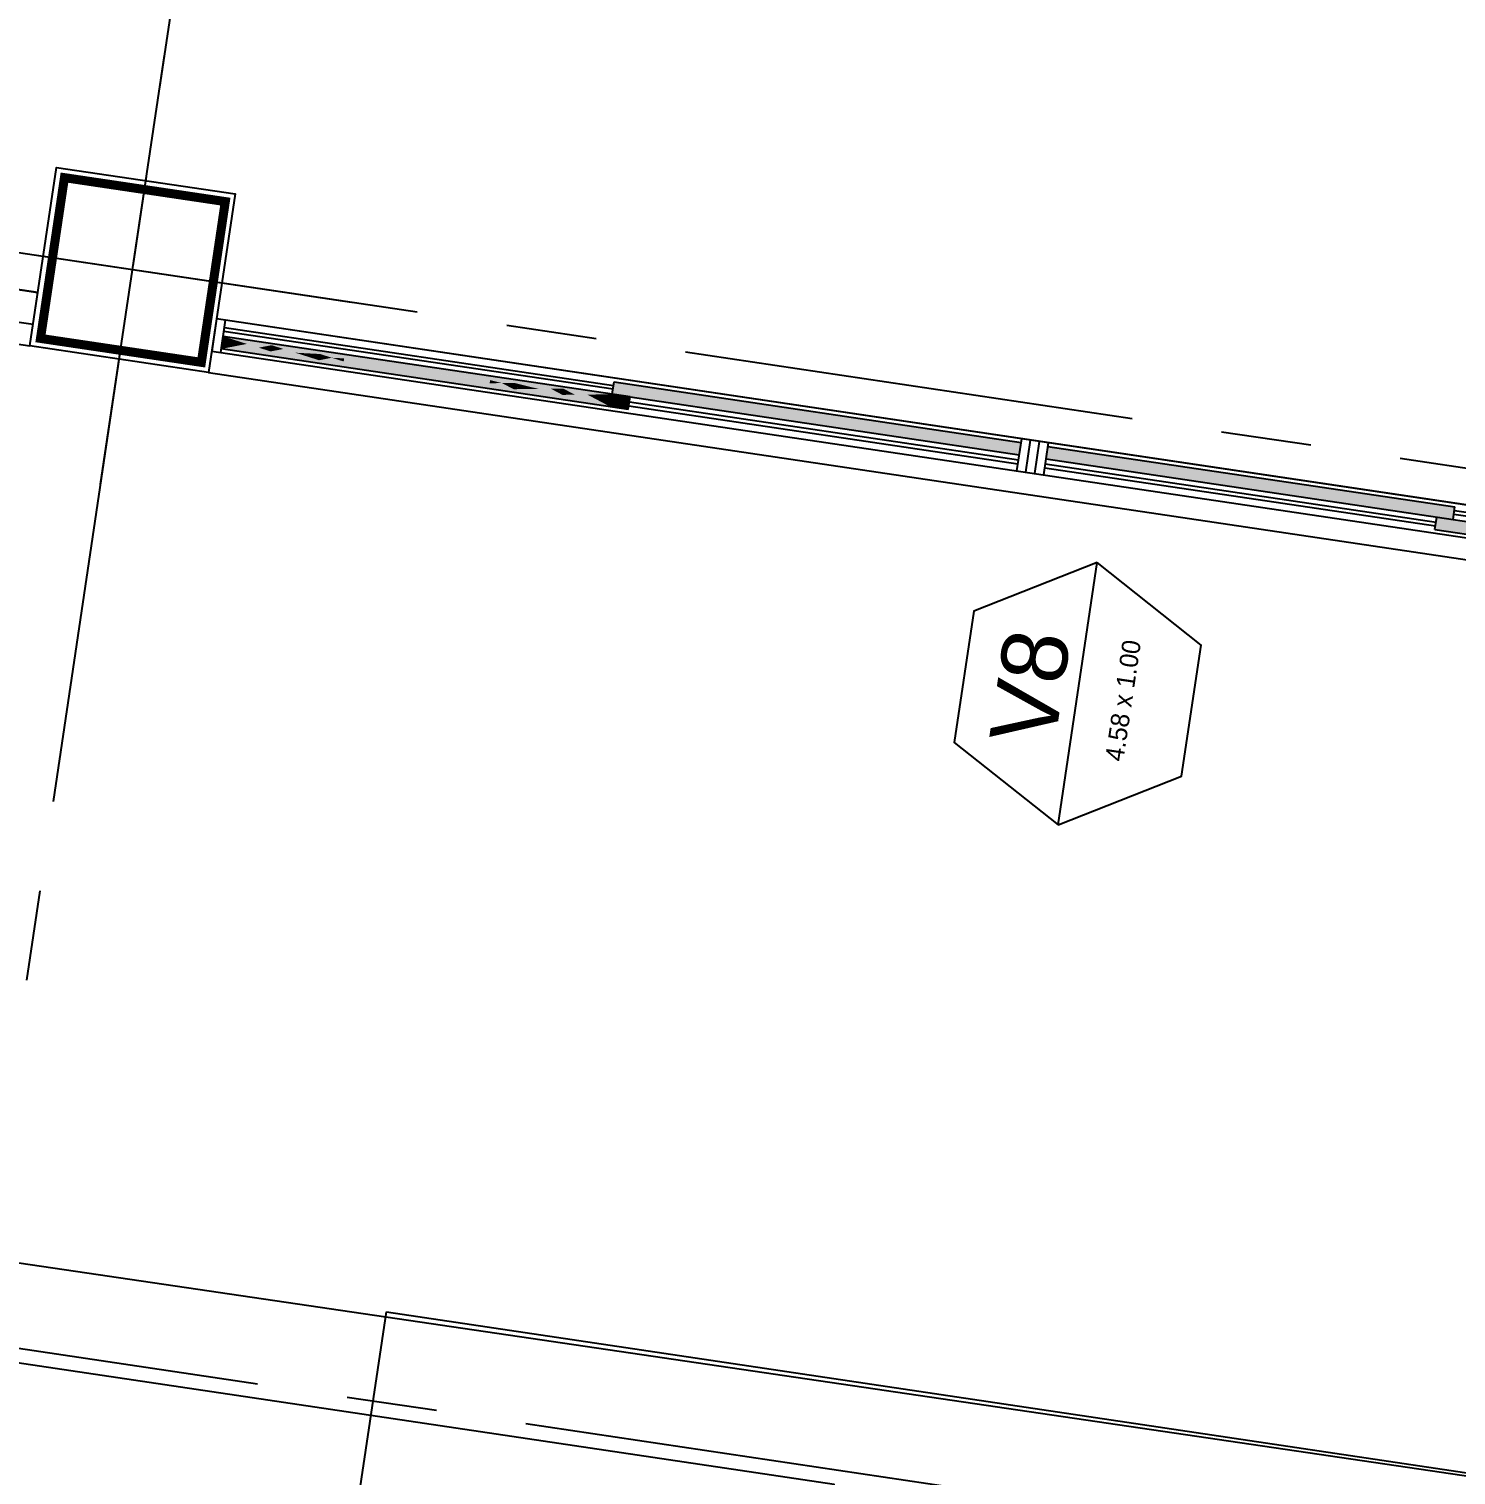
# Model space of a CAD drawing. Header units: millimetres. Extents: x 338 to 506, y 179 to 335.
# Drawn here: x 417.361 to 421.31, y 289.739 to 293.743 of the extents above; entities that cross this region are included whole.
import ezdxf
from ezdxf.enums import TextEntityAlignment as Align

# ---------------------------------------------------------------- set-up
doc = ezdxf.new("R2010")
doc.units = ezdxf.units.MM
for name, pattern in [('CENTER', [2, 1.25, -0.25, 0.25, -0.25]), ('DASHED2', [0.375, 0.25, -0.125]), ('HIDDEN', [0.375, 0.25, -0.125]), ('TRAZOS2', [9.525, 6.35, -3.175])]:
    doc.linetypes.add(name, pattern=pattern)
for name, color, linetype in [('COLUMNAS', 252, 'Continuous'), ('CUBIERTA', 254, 'Continuous'), ('DOORNOTE', 210, 'Continuous'), ('DOORNOTE___100', 210, 'Continuous'), ('EJES-COLUMNAS', 3, 'CENTER'), ('EJES_DE_COLUMNA', 255, 'DASHED2'), ('MUROS', 32, 'Continuous'), ('PISO', 253, 'Continuous'), ('PROYECCION', 160, 'HIDDEN'), ('REJAS', 151, 'Continuous')]:
    doc.layers.add(name, color=color, linetype=linetype)
doc.styles.add('ARIAL', font='txt', dxfattribs={"height": 1})
doc.styles.add('JUAN', font='txt', dxfattribs={"height": 0.135})

# ---------------------------------------------------------------- blocks, each defined once
blk = doc.blocks.new('*U968')
at = {"layer": 'REJAS', "color": 18, "linetype": 'Continuous', "extrusion": (0, 0, -1)}
for points in [[(-113.5824, 83.9583), (-113.5649, 83.414), (-113.5649, 84.5027)], [(-113.5709, 84.4857), (-113.5649, 84.5027), (-113.5805, 84.4914)], [(-113.5649, 84.5027), (-113.5824, 84.5027), (-113.5805, 84.4914)], [(-113.5889, 84.4347), (-113.578, 84.3666), (-113.5649, 84.5027)], [(-113.578, 84.3666), (-113.5736, 84.2305), (-113.5649, 84.5027)], [(-113.5769, 84.4687), (-113.5709, 84.4857), (-113.5805, 84.4914)], [(-113.5805, 84.4914), (-113.5884, 84.4857), (-113.5769, 84.4687)], [(-113.5769, 84.4687), (-113.5884, 84.4857), (-113.5886, 84.4687)], [(-113.5902, 84.497), (-113.5805, 84.4914), (-113.5824, 84.5027)], [(-113.5902, 84.497), (-113.5884, 84.4857), (-113.5805, 84.4914)], [(-113.5824, 83.9583), (-113.5999, 84.5027), (-113.5999, 83.414)], [(-113.5999, 84.5027), (-113.5902, 84.497), (-113.5824, 84.5027)], [(-113.5884, 84.4857), (-113.5999, 84.5027), (-113.5886, 84.4687)], [(-113.5902, 84.497), (-113.5999, 84.5027), (-113.5884, 84.4857)], [(-113.5999, 84.5027), (-113.5944, 84.4687), (-113.5886, 84.4687)], [(-113.5889, 84.4347), (-113.5999, 84.5027), (-113.5955, 84.3666)], [(-113.5829, 84.4517), (-113.5769, 84.4687), (-113.5886, 84.4687)], [(-113.5889, 84.4347), (-113.5829, 84.4517), (-113.5886, 84.4687)], [(-113.5886, 84.4687), (-113.5944, 84.4687), (-113.5889, 84.4347)], [(-113.5835, 84.4006), (-113.5889, 84.4347), (-113.5955, 84.3666)], [(-113.5846, 84.2986), (-113.5736, 84.2305), (-113.578, 84.3666)], [(-113.5835, 84.4006), (-113.5895, 84.3836), (-113.578, 84.3666)], [(-113.5837, 84.3751), (-113.5877, 84.3723), (-113.578, 84.3666)], [(-113.578, 84.3666), (-113.5877, 84.3723), (-113.5867, 84.3666)], [(-113.5846, 84.2986), (-113.578, 84.3666), (-113.59, 84.3326)], [(-113.5867, 84.3666), (-113.5858, 84.361), (-113.578, 84.3666)], [(-113.578, 84.3666), (-113.5858, 84.361), (-113.581, 84.3581)], [(-113.5895, 84.3836), (-113.5877, 84.3723), (-113.5837, 84.3751)], [(-113.584, 84.3496), (-113.5955, 84.3666), (-113.59, 84.3326)], [(-113.5911, 84.2305), (-113.5846, 84.2986), (-113.5955, 84.3666)], [(-113.5897, 84.3581), (-113.5858, 84.361), (-113.5955, 84.3666)], [(-113.5955, 84.3666), (-113.5858, 84.361), (-113.5867, 84.3666)], [(-113.5867, 84.3666), (-113.5877, 84.3723), (-113.5955, 84.3666)], [(-113.5877, 84.3723), (-113.5895, 84.3836), (-113.5925, 84.3751)], [(-113.5955, 84.3666), (-113.5877, 84.3723), (-113.5925, 84.3751)], [(-113.5858, 84.361), (-113.584, 84.3496), (-113.581, 84.3581)], [(-113.584, 84.3496), (-113.5858, 84.361), (-113.5897, 84.3581)], [(-113.5878, 84.2646), (-113.5791, 84.2646), (-113.5846, 84.2986)], [(-113.5791, 84.2646), (-113.5851, 84.2475), (-113.5736, 84.2305)], [(-113.5791, 84.2646), (-113.5878, 84.2646), (-113.5851, 84.2475)], [(-113.5833, 84.2362), (-113.5794, 84.239), (-113.5851, 84.2475)], [(-113.5851, 84.2475), (-113.5881, 84.239), (-113.5833, 84.2362)], [(-113.5851, 84.2475), (-113.5878, 84.2646), (-113.5911, 84.2305)], [(-113.5736, 84.2305), (-113.5794, 84.239), (-113.5833, 84.2362)], [(-113.5824, 84.2305), (-113.5736, 84.2305), (-113.5833, 84.2362)], [(-113.5766, 84.222), (-113.5736, 84.2305), (-113.5815, 84.2249)], [(-113.5736, 84.2305), (-113.5824, 84.2305), (-113.5815, 84.2249)], [(-113.5856, 84.1965), (-113.5802, 84.1625), (-113.5736, 84.2305)], [(-113.5867, 84.0944), (-113.5824, 83.9583), (-113.5736, 84.2305)], [(-113.5796, 84.2135), (-113.5766, 84.222), (-113.5815, 84.2249)], [(-113.5815, 84.2249), (-113.5854, 84.222), (-113.5796, 84.2135)], [(-113.5796, 84.2135), (-113.5854, 84.222), (-113.5855, 84.2135)], [(-113.5826, 84.205), (-113.5796, 84.2135), (-113.5855, 84.2135)], [(-113.5863, 84.2277), (-113.5815, 84.2249), (-113.5824, 84.2305)], [(-113.5863, 84.2277), (-113.5854, 84.222), (-113.5815, 84.2249)], [(-113.5911, 84.2305), (-113.5824, 84.2305), (-113.5833, 84.2362)], [(-113.5911, 84.2305), (-113.5863, 84.2277), (-113.5824, 84.2305)], [(-113.5856, 84.1965), (-113.5826, 84.205), (-113.5855, 84.2135)], [(-113.5881, 84.239), (-113.5911, 84.2305), (-113.5833, 84.2362)], [(-113.5854, 84.222), (-113.5911, 84.2305), (-113.5855, 84.2135)], [(-113.5863, 84.2277), (-113.5911, 84.2305), (-113.5854, 84.222)], [(-113.5911, 84.2305), (-113.5884, 84.2135), (-113.5855, 84.2135)], [(-113.5855, 84.2135), (-113.5884, 84.2135), (-113.5856, 84.1965)], [(-113.5856, 84.1965), (-113.5911, 84.2305), (-113.5889, 84.1625)], [(-113.5802, 84.1625), (-113.5856, 84.1965), (-113.5889, 84.1625)], [(-113.5889, 84.1625), (-113.5867, 84.0944), (-113.5802, 84.1625)], [(-113.5867, 83.8223), (-113.5736, 83.6862), (-113.5824, 83.9583)], [(-113.5889, 83.7542), (-113.5802, 83.7542), (-113.5867, 83.8223)], [(-113.5856, 83.7202), (-113.5736, 83.6862), (-113.5802, 83.7542)], [(-113.5802, 83.7542), (-113.5889, 83.7542), (-113.5856, 83.7202)], [(-113.5856, 83.7202), (-113.5889, 83.7542), (-113.5911, 83.6862)], [(-113.578, 83.5501), (-113.5649, 83.414), (-113.5736, 83.6862)], [(-113.5766, 83.6947), (-113.5815, 83.6918), (-113.5736, 83.6862)], [(-113.5736, 83.6862), (-113.5815, 83.6918), (-113.5824, 83.6862)], [(-113.5791, 83.6521), (-113.5736, 83.6862), (-113.5851, 83.6691)], [(-113.5824, 83.6862), (-113.5833, 83.6805), (-113.5736, 83.6862)], [(-113.5736, 83.6862), (-113.5833, 83.6805), (-113.5794, 83.6777)], [(-113.5846, 83.6181), (-113.578, 83.5501), (-113.5736, 83.6862)], [(-113.5796, 83.7032), (-113.5815, 83.6918), (-113.5766, 83.6947)], [(-113.5826, 83.7117), (-113.5855, 83.7032), (-113.5796, 83.7032)], [(-113.5796, 83.7032), (-113.5855, 83.7032), (-113.5854, 83.6947)], [(-113.5815, 83.6918), (-113.5796, 83.7032), (-113.5854, 83.6947)], [(-113.5863, 83.689), (-113.5815, 83.6918), (-113.5854, 83.6947)], [(-113.5863, 83.689), (-113.5824, 83.6862), (-113.5815, 83.6918)], [(-113.5911, 83.6862), (-113.5824, 83.6862), (-113.5863, 83.689)], [(-113.5911, 83.6862), (-113.5833, 83.6805), (-113.5824, 83.6862)], [(-113.5856, 83.7202), (-113.5855, 83.7032), (-113.5826, 83.7117)], [(-113.5881, 83.6777), (-113.5833, 83.6805), (-113.5911, 83.6862)], [(-113.5911, 83.6862), (-113.5955, 83.5501), (-113.5846, 83.6181)], [(-113.5851, 83.6691), (-113.5911, 83.6862), (-113.5878, 83.6521)], [(-113.5854, 83.6947), (-113.5855, 83.7032), (-113.5911, 83.6862)], [(-113.5863, 83.689), (-113.5854, 83.6947), (-113.5911, 83.6862)], [(-113.5855, 83.7032), (-113.5856, 83.7202), (-113.5884, 83.7032)], [(-113.5911, 83.6862), (-113.5855, 83.7032), (-113.5884, 83.7032)], [(-113.5791, 83.6521), (-113.5851, 83.6691), (-113.5878, 83.6521)], [(-113.5878, 83.6521), (-113.5846, 83.6181), (-113.5791, 83.6521)], [(-113.5833, 83.6805), (-113.5851, 83.6691), (-113.5794, 83.6777)], [(-113.5851, 83.6691), (-113.5833, 83.6805), (-113.5881, 83.6777)], [(-113.5846, 83.6181), (-113.59, 83.5841), (-113.578, 83.5501)], [(-113.5858, 83.5557), (-113.581, 83.5586), (-113.584, 83.5671)], [(-113.584, 83.5671), (-113.59, 83.5841), (-113.5955, 83.5501)], [(-113.584, 83.5671), (-113.5897, 83.5586), (-113.5858, 83.5557)], [(-113.5889, 83.482), (-113.5649, 83.414), (-113.578, 83.5501)], [(-113.578, 83.5501), (-113.581, 83.5586), (-113.5858, 83.5557)], [(-113.5867, 83.5501), (-113.578, 83.5501), (-113.5858, 83.5557)], [(-113.5835, 83.516), (-113.578, 83.5501), (-113.5895, 83.5331)], [(-113.5837, 83.5416), (-113.578, 83.5501), (-113.5877, 83.5444)], [(-113.578, 83.5501), (-113.5867, 83.5501), (-113.5877, 83.5444)], [(-113.5835, 83.516), (-113.5955, 83.5501), (-113.5889, 83.482)], [(-113.5895, 83.5331), (-113.5837, 83.5416), (-113.5877, 83.5444)], [(-113.5897, 83.5586), (-113.5955, 83.5501), (-113.5858, 83.5557)], [(-113.5955, 83.5501), (-113.5867, 83.5501), (-113.5858, 83.5557)], [(-113.5867, 83.5501), (-113.5955, 83.5501), (-113.5877, 83.5444)], [(-113.5955, 83.5501), (-113.5925, 83.5416), (-113.5877, 83.5444)], [(-113.5877, 83.5444), (-113.5925, 83.5416), (-113.5895, 83.5331)], [(-113.5889, 83.482), (-113.5955, 83.5501), (-113.5999, 83.414)], [(-113.5769, 83.448), (-113.5805, 83.4253), (-113.5709, 83.431)], [(-113.5829, 83.465), (-113.5886, 83.448), (-113.5769, 83.448)], [(-113.5769, 83.448), (-113.5886, 83.448), (-113.5884, 83.431)], [(-113.5805, 83.4253), (-113.5769, 83.448), (-113.5884, 83.431)], [(-113.5889, 83.482), (-113.5886, 83.448), (-113.5829, 83.465)], [(-113.5884, 83.431), (-113.5886, 83.448), (-113.5999, 83.414)], [(-113.5886, 83.448), (-113.5889, 83.482), (-113.5944, 83.448)], [(-113.5999, 83.414), (-113.5886, 83.448), (-113.5944, 83.448)], [(-113.5709, 83.431), (-113.5805, 83.4253), (-113.5649, 83.414)], [(-113.5649, 83.414), (-113.5805, 83.4253), (-113.5824, 83.414)], [(-113.5824, 83.389), (-113.5649, 83.364), (-113.5649, 83.414)], [(-113.5736, 83.4015), (-113.5649, 83.414), (-113.5824, 83.4056)], [(-113.5649, 83.414), (-113.5824, 83.414), (-113.5824, 83.4056)], [(-113.5824, 83.389), (-113.5736, 83.4015), (-113.5824, 83.4056)], [(-113.5902, 83.4196), (-113.5805, 83.4253), (-113.5884, 83.431)], [(-113.5902, 83.4196), (-113.5824, 83.414), (-113.5805, 83.4253)], [(-113.5999, 83.414), (-113.5824, 83.414), (-113.5902, 83.4196)], [(-113.5824, 83.389), (-113.5999, 83.414), (-113.5999, 83.364)], [(-113.5999, 83.414), (-113.5911, 83.4098), (-113.5824, 83.414)], [(-113.5911, 83.4098), (-113.5824, 83.4056), (-113.5824, 83.414)], [(-113.5999, 83.414), (-113.5911, 83.4015), (-113.5824, 83.4056)], [(-113.5824, 83.4056), (-113.5911, 83.4015), (-113.5824, 83.389)], [(-113.5902, 83.4196), (-113.5884, 83.431), (-113.5999, 83.414)], [(-113.5999, 83.414), (-113.6349, 83.364), (-113.5999, 83.364)], [(-113.5999, 83.414), (-113.6349, 83.414), (-113.6349, 83.364)], [(-113.5736, 83.3765), (-113.5824, 83.3723), (-113.5649, 83.364)], [(-113.5649, 83.364), (-113.5824, 83.3723), (-113.5824, 83.364)], [(-113.5824, 83.389), (-113.5824, 83.3723), (-113.5736, 83.3765)], [(-113.5824, 83.3723), (-113.5824, 83.389), (-113.5911, 83.3765)], [(-113.5999, 83.364), (-113.5824, 83.3723), (-113.5911, 83.3765)], [(-113.5911, 83.3681), (-113.5824, 83.364), (-113.5824, 83.3723)], [(-113.5999, 83.364), (-113.5824, 83.364), (-113.5911, 83.3681)], [(-113.5999, 83.364), (-113.6349, 82.2752), (-113.5999, 82.2752)], [(-113.5999, 83.364), (-113.6349, 83.364), (-113.6349, 82.2752)]]:
    blk.add_solid(points, dxfattribs=at)
blk = doc.blocks.new('*U969')
at = {"layer": 'REJAS', "color": 18, "linetype": 'Continuous', "extrusion": (0, 0, -1)}
for points in [[(-113.5999, 82.2002), (-113.6349, 81.0615), (-113.5999, 81.0615)], [(-113.5999, 82.2002), (-113.6349, 82.2002), (-113.6349, 81.0615)], [(-113.5649, 81.107), (-113.5999, 81.0615), (-113.5649, 81.0615)], [(-113.5649, 81.107), (-113.5999, 81.107), (-113.5999, 81.0615)], [(-113.5649, 81.0615), (-113.5999, 79.9727), (-113.5649, 79.9727)], [(-113.5649, 81.0615), (-113.5999, 81.0615), (-113.5999, 79.9727)]]:
    blk.add_solid(points, dxfattribs=at)
blk = doc.blocks.new('WWWDTAG')
at = {"layer": 'DOORNOTE'}
blk.add_line((-3.832, 0), (3.832, 0), dxfattribs=at)
blk.add_lwpolyline([(3.832, 0), (1.916, 3.318), (-1.916, 3.318), (-3.832, 0), (-1.916, -3.318), (1.916, -3.318)], close=True, dxfattribs=at)
at = {"layer": 'DOORNOTE', "style": 'ARIAL'}
for tag, p in [('DOORTYPE', (0, 1.391)), ('DOORNO.', (0, -1.59))]:
    blk.add_attdef(tag, text='', height=1.9, dxfattribs=at).set_placement(p, align=Align.MIDDLE)
blk = doc.blocks.new('COLUMNAS_V3_B9')
at = {"layer": 'COLUMNAS', "color": 6}
blk.add_lwpolyline([(3083.1247, 1954.7315), (3083.6247, 1954.7315), (3083.6247, 1954.2315), (3083.1247, 1954.2315), (3083.1247, 1954.7315)], dxfattribs=at)
at = {"layer": 'COLUMNAS', "color": 6, "const_width": 0.025}
blk.add_lwpolyline([(3083.5997, 1954.2556), (3083.1497, 1954.2556), (3083.1497, 1954.7057), (3083.5997, 1954.7057)], close=True, dxfattribs=at)
blk = doc.blocks.new('EJES_ESTRUCTURALES')
at = {"layer": 'EJES_DE_COLUMNA', "color": 9, "linetype": 'CENTER'}
for p, q in [((741.96581, 131.2663), (741.96581, 199.7363)), ((744.96581, 131.2663), (744.96581, 199.7363)), ((661.47768, 180.06297), (759.37077, 180.06297))]:
    blk.add_line(p, q, dxfattribs=at)
blk = doc.blocks.new('COLUMNAS')
at = {"layer": 'COLUMNAS', "color": 6}
blk.add_lwpolyline([(-602.8912, 204.146), (-603.3912, 204.146), (-603.3912, 203.646), (-602.8912, 203.646), (-602.8912, 204.146)], dxfattribs=at)
at = {"layer": 'COLUMNAS', "color": 6, "const_width": 0.025}
blk.add_lwpolyline([(-603.3662, 203.6701), (-602.9162, 203.6701), (-602.9162, 204.1201), (-603.3662, 204.1201)], close=True, dxfattribs=at)
at = {"layer": 'EJES-COLUMNAS'}
for p, q in [((-603.1412, 203.2838), (-603.1412, 204.4838)), ((-603.1412, 203.2838), (-603.1412, 204.4838)), ((-602.5412, 203.896), (-603.7412, 203.896))]:
    blk.add_line(p, q, dxfattribs=at)
blk = doc.blocks.new('A$C7152A42C')
at = {"layer": 'MUROS'}
blk.add_lwpolyline([(113.49487, 87.70772), (113.49487, 87.70772), (113.49487, 87.70772), (113.49487, 87.70772), (113.49487, 87.70772), (113.49487, 87.70772), (113.49487, 85.02772), (113.64487, 85.02772), (113.64487, 87.70772), (114.63987, 87.70772), (114.63987, 87.85772), (114.63987, 87.85772), (114.48987, 87.85772), (114.48987, 87.85772), (113.49487, 87.85772)], close=True, dxfattribs=at)
at = {"layer": 'MUROS', "color": 18}
blk.add_lwpolyline([(113.64487, 84.52772), (113.49487, 84.52772), (113.49487, 80.19772), (113.49487, 80.19772), (113.49487, 80.04772), (113.49487, 80.04772), (113.49487, 79.94772), (113.64487, 79.94772), (113.64487, 84.52772)], dxfattribs=at)
at = {"layer": 'PISO'}
blk.add_lwpolyline([(105.98412, 89.55784), (110.97126, 89.55784), (111.02126, 59.71826), (98.08151, 59.71826), (98.05651, 89.55784), (102.98412, 89.55784)], dxfattribs=at)
at = {"layer": 'PROYECCION', "linetype": 'TRAZOS2'}
blk.add_lwpolyline([(98.06987, 83.65779), (110.99487, 83.65784), (110.99487, 65.11826), (98.06987, 65.11822)], close=True, dxfattribs=at)
at = {"layer": 'REJAS', "color": 18}
for p, q in [((113.55487, 85.02772), (113.55487, 87.70772)), ((113.64487, 87.70772), (113.64487, 85.02772)), ((113.55487, 84.52772), (113.55487, 79.94772)), ((113.64487, 84.52772), (113.55487, 84.52772)), ((113.64487, 79.94772), (113.64487, 84.52772)), ((113.55487, 84.50272), (113.64487, 84.50272)), ((113.56487, 83.36397), (113.56487, 84.50272)), ((113.59987, 83.36397), (113.59987, 84.50272)), ((113.61487, 84.50272), (113.61487, 83.41397)), ((113.62487, 84.50272), (113.62487, 83.41397)), ((113.59987, 83.41397), (113.63487, 83.41397)), ((113.63487, 83.41397), (113.63487, 82.27522)), ((113.56487, 83.36397), (113.59987, 83.36397)), ((113.57487, 83.36397), (113.57487, 82.27522)), ((113.58487, 82.27522), (113.58487, 83.36397)), ((113.59987, 83.36397), (113.59987, 82.27522)), ((113.55487, 82.27522), (113.64487, 82.27522)), ((113.55487, 82.25022), (113.64487, 82.25022)), ((113.55487, 82.22522), (113.64487, 82.22522)), ((113.55487, 82.20022), (113.64487, 82.20022)), ((113.57487, 82.20022), (113.57487, 81.10697)), ((113.58487, 81.10697), (113.58487, 82.20022)), ((113.59987, 82.20022), (113.59987, 81.06147)), ((113.63487, 82.20022), (113.63487, 81.06147)), ((113.56487, 81.10697), (113.59987, 81.10697)), ((113.56487, 81.10697), (113.56487, 79.97272)), ((113.59987, 81.06147), (113.63487, 81.06147)), ((113.59987, 81.06147), (113.59987, 79.97272)), ((113.61487, 81.06147), (113.61487, 79.97272)), ((113.62487, 81.06147), (113.62487, 79.97272))]:
    blk.add_line(p, q, dxfattribs=at)
at = {"layer": 'REJAS', "color": 30}
blk.add_lwpolyline([(110.70456, 86.45928), (109.81758, 86.45928), (109.81758, 82.36177), (110.70456, 82.36177)], close=True, dxfattribs=at)
at = {"color": 18}
blk.add_blockref('COLUMNAS_V3_B9', (-2969.6298, -1869.70381), dxfattribs=at)
at = {"layer": 'CUBIERTA', "xscale": -1}
blk.add_blockref('COLUMNAS', (-489.39632, -119.11823), dxfattribs=at)
at = {"layer": 'DOORNOTE___100', "color": 7}
ref = blk.add_blockref('WWWDTAG', (112.96942, 82.01792), dxfattribs=dict(at, xscale=0.0958358650524881, yscale=0.0958358650524881, zscale=0.0958358650524881))
ref.add_attrib('DOORNO.', '4.58 x 1.00', dxfattribs={"layer": 'DOORNOTE', "height": 0.0510432, "style": 'JUAN'}).set_placement((112.96942, 81.86555), align=Align.CENTER)
ref.add_attrib('DOORTYPE', 'V8', dxfattribs={"layer": 'DOORNOTE', "height": 0.182088, "style": 'ARIAL'}).set_placement((112.96942, 82.15127), align=Align.MIDDLE)
at = {"layer": 'EJES_DE_COLUMNA'}
blk.add_blockref('EJES_ESTRUCTURALES', (-631.22088, -95.28525), dxfattribs=at)
at = {"layer": 'REJAS', "color": 18, "linetype": 'Continuous'}
for name in ['*U968', '*U969']:
    blk.add_blockref(name, (0, 0), dxfattribs=at)

msp = doc.modelspace()

# ---------------------------------------------------------------- block references
at = {"layer": 'MUROS', "color": 32, "rotation": 81.53046525965426}
msp.add_blockref('A$C7152A42C', (484.7482, 168.0844), dxfattribs=at)

doc.saveas('drawing.dxf')
